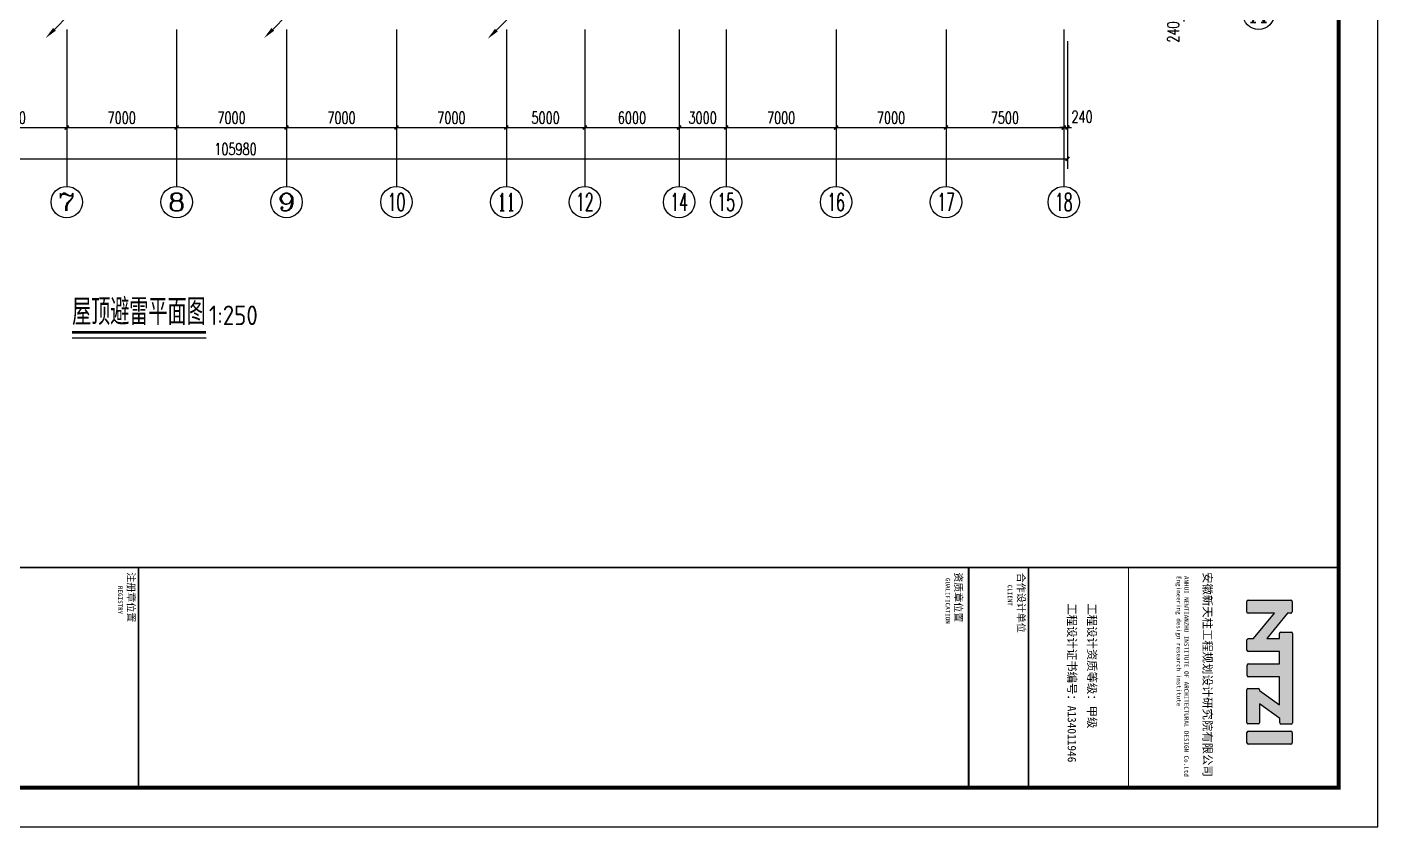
# Model space of a CAD drawing. Extents: x -496980 to 486425, y -292187 to -29437.
# Drawn here: x 400385 to 486425, y -292187 to -241211 of the extents above; entities that cross this region are included whole.
import ezdxf
from ezdxf.enums import TextEntityAlignment as Align

# ---------------------------------------------------------------- set-up
doc = ezdxf.new("R2010")
doc.units = 0
doc.header["$LTSCALE"] = 1000
doc.header["$MEASUREMENT"] = 0
for name, color, linetype in [('AXIS', 3, 'Continuous'), ('AXIS_TEXT', 7, 'Continuous'), ('DIM_SYMB', 3, 'Continuous'), ('LWIRE', 4, 'Continuous'), ('PUB_TEXT', 7, 'Continuous'), ('PUB_TITLE', 4, 'Continuous')]:
    doc.layers.add(name, color=color, linetype=linetype)
doc.styles.add('_TCH_AXIS', font='COMPLEX', dxfattribs={"bigfont": 'GBCBIG'})
doc.styles.add('_TCH_DIM_T3', font='SIMPLEX', dxfattribs={"width": 0.705882, "bigfont": 'GBCBIG'})
doc.styles.add('COMPLEX', font='COMPLEX')
doc.styles.get("Standard").update_dxf_attribs({"font": 'gbenor.shx', "bigfont": 'gbcbig.shx'})
doc.styles.add('TQ', font='')
doc.styles.get('TQ').set_extended_font_data('SimSun')
doc.dimstyles.new('_TCH_ARCH&&250', dxfattribs={"dimtxt": 743.75, "dimasz": 250, "dimexe": 625, "dimexo": 750, "dimgap": 250, "dimtad": 1, "dimdec": 0, "dimzin": 0, "dimdsep": 46, "dimtxsty": '_TCH_DIM_T3', "dimblk": 'ARCHTICK', "dimcen": 0.09, "dimclrt": 7, "dimazin": 2, "dimtfac": 1, "dimtdec": 0, "dimtix": 1, "dimtmove": 2, "dimatfit": 3, "dimfxl": 0, "dimtolj": 1, "dimtzin": 0, "dimarcsym": 0})

# ---------------------------------------------------------------- blocks, each defined once
blk = doc.blocks.new('$TelecSys$00000080')
for p, q in [((-0.7, -0.7), (0, 0)), ((0.104, 0.104), (0.104, 0.104)), ((-0.104, -0.104), (-0.104, -0.104))]:
    blk.add_line(p, q)
at = {"const_width": 0.142}
blk.add_lwpolyline([(0.071, 0, 1), (-0.071, 0, 1)], format="xyb", close=True, dxfattribs=at)
blk.add_solid([(-0.63, -0.77), (-0.77, -0.63), (-1.15, -1.15)])
at = {"width": 0.8, "flags": 9}
blk.add_attdef('A', (0, 0), '', height=0.00002, rotation=180, dxfattribs=at)
blk = doc.blocks.new('_ArchTick')
at = {"color": 0, "linetype": 'ByBlock', "const_width": 0.4}
blk.add_lwpolyline([(-0.5, -0.5), (0.5, 0.5)], dxfattribs=at)
blk = doc.blocks.new('*D171')
at = {"layer": 'AXIS', "color": 0, "lineweight": -2}
for p, q in [((395913, -242116), (395913, -248241)), ((402913, -242116), (402913, -248241)), ((395913, -247616), (402913, -247616))]:
    blk.add_line(p, q, dxfattribs=at)
at = {"layer": 'Defpoints', "color": 0}
for p in [(395913, -241366), (402913, -241366), (402913, -247616)]:
    blk.add_point(p, dxfattribs=at)
at = {"layer": 'AXIS', "color": 0, "lineweight": -2, "xscale": 250, "yscale": 250, "zscale": 250, "rotation": 180}
blk.add_blockref('_ArchTick', (395913, -247616), dxfattribs=at)
at = {"layer": 'AXIS', "color": 0, "lineweight": -2, "xscale": 250, "yscale": 250, "zscale": 250}
blk.add_blockref('_ArchTick', (402913, -247616), dxfattribs=at)
at = {"layer": 'AXIS', "color": 7, "insert": (399413, -246994), "char_height": 743.8, "attachment_point": 5, "style": '_TCH_DIM_T3'}
blk.add_mtext('\\A1;7000', dxfattribs=at)
blk = doc.blocks.new('*D172')
at = {"layer": 'AXIS', "color": 0, "lineweight": -2}
for p, q in [((402913, -242116), (402913, -248241)), ((409913, -242116), (409913, -248241)), ((402913, -247616), (409913, -247616))]:
    blk.add_line(p, q, dxfattribs=at)
at = {"layer": 'Defpoints', "color": 0}
for p in [(402913, -241366), (409913, -241366), (409913, -247616)]:
    blk.add_point(p, dxfattribs=at)
at = {"layer": 'AXIS', "color": 0, "lineweight": -2, "xscale": 250, "yscale": 250, "zscale": 250, "rotation": 180}
blk.add_blockref('_ArchTick', (402913, -247616), dxfattribs=at)
at = {"layer": 'AXIS', "color": 0, "lineweight": -2, "xscale": 250, "yscale": 250, "zscale": 250}
blk.add_blockref('_ArchTick', (409913, -247616), dxfattribs=at)
at = {"layer": 'AXIS', "color": 7, "insert": (406413, -246994), "char_height": 743.8, "attachment_point": 5, "style": '_TCH_DIM_T3'}
blk.add_mtext('\\A1;7000', dxfattribs=at)
blk = doc.blocks.new('*D173')
at = {"layer": 'AXIS', "color": 0, "lineweight": -2}
for p, q in [((409913, -242116), (409913, -248241)), ((416913, -242116), (416913, -248241)), ((409913, -247616), (416913, -247616))]:
    blk.add_line(p, q, dxfattribs=at)
at = {"layer": 'Defpoints', "color": 0}
for p in [(409913, -241366), (416913, -241366), (416913, -247616)]:
    blk.add_point(p, dxfattribs=at)
at = {"layer": 'AXIS', "color": 0, "lineweight": -2, "xscale": 250, "yscale": 250, "zscale": 250, "rotation": 180}
blk.add_blockref('_ArchTick', (409913, -247616), dxfattribs=at)
at = {"layer": 'AXIS', "color": 0, "lineweight": -2, "xscale": 250, "yscale": 250, "zscale": 250}
blk.add_blockref('_ArchTick', (416913, -247616), dxfattribs=at)
at = {"layer": 'AXIS', "color": 7, "insert": (413413, -246994), "char_height": 743.8, "attachment_point": 5, "style": '_TCH_DIM_T3'}
blk.add_mtext('\\A1;7000', dxfattribs=at)
blk = doc.blocks.new('*D174')
at = {"layer": 'AXIS', "color": 0, "lineweight": -2}
for p, q in [((416913, -242116), (416913, -248241)), ((423913, -242116), (423913, -248241)), ((416913, -247616), (423913, -247616))]:
    blk.add_line(p, q, dxfattribs=at)
at = {"layer": 'Defpoints', "color": 0}
for p in [(416913, -241366), (423913, -241366), (423913, -247616)]:
    blk.add_point(p, dxfattribs=at)
at = {"layer": 'AXIS', "color": 0, "lineweight": -2, "xscale": 250, "yscale": 250, "zscale": 250, "rotation": 180}
blk.add_blockref('_ArchTick', (416913, -247616), dxfattribs=at)
at = {"layer": 'AXIS', "color": 0, "lineweight": -2, "xscale": 250, "yscale": 250, "zscale": 250}
blk.add_blockref('_ArchTick', (423913, -247616), dxfattribs=at)
at = {"layer": 'AXIS', "color": 7, "insert": (420413, -246994), "char_height": 743.8, "attachment_point": 5, "style": '_TCH_DIM_T3'}
blk.add_mtext('\\A1;7000', dxfattribs=at)
blk = doc.blocks.new('*D175')
at = {"layer": 'AXIS', "color": 0, "lineweight": -2}
for p, q in [((423913, -242116), (423913, -248241)), ((430913, -242116), (430913, -248241)), ((423913, -247616), (430913, -247616))]:
    blk.add_line(p, q, dxfattribs=at)
at = {"layer": 'Defpoints', "color": 0}
for p in [(423913, -241366), (430913, -241366), (430913, -247616)]:
    blk.add_point(p, dxfattribs=at)
at = {"layer": 'AXIS', "color": 0, "lineweight": -2, "xscale": 250, "yscale": 250, "zscale": 250, "rotation": 180}
blk.add_blockref('_ArchTick', (423913, -247616), dxfattribs=at)
at = {"layer": 'AXIS', "color": 0, "lineweight": -2, "xscale": 250, "yscale": 250, "zscale": 250}
blk.add_blockref('_ArchTick', (430913, -247616), dxfattribs=at)
at = {"layer": 'AXIS', "color": 7, "insert": (427413, -246994), "char_height": 743.8, "attachment_point": 5, "style": '_TCH_DIM_T3'}
blk.add_mtext('\\A1;7000', dxfattribs=at)
blk = doc.blocks.new('*D176')
at = {"layer": 'AXIS', "color": 0, "lineweight": -2}
for p, q in [((430913, -242116), (430913, -248241)), ((435913, -242116), (435913, -248241)), ((430913, -247616), (435913, -247616))]:
    blk.add_line(p, q, dxfattribs=at)
at = {"layer": 'Defpoints', "color": 0}
for p in [(430913, -241366), (435913, -241366), (435913, -247616)]:
    blk.add_point(p, dxfattribs=at)
at = {"layer": 'AXIS', "color": 0, "lineweight": -2, "xscale": 250, "yscale": 250, "zscale": 250, "rotation": 180}
blk.add_blockref('_ArchTick', (430913, -247616), dxfattribs=at)
at = {"layer": 'AXIS', "color": 0, "lineweight": -2, "xscale": 250, "yscale": 250, "zscale": 250}
blk.add_blockref('_ArchTick', (435913, -247616), dxfattribs=at)
at = {"layer": 'AXIS', "color": 7, "insert": (433413, -246994), "char_height": 743.8, "attachment_point": 5, "style": '_TCH_DIM_T3'}
blk.add_mtext('\\A1;5000', dxfattribs=at)
blk = doc.blocks.new('*D177')
at = {"layer": 'AXIS', "color": 0, "lineweight": -2}
for p, q in [((435913, -242116), (435913, -248241)), ((441913, -242116), (441913, -248241)), ((435913, -247616), (441913, -247616))]:
    blk.add_line(p, q, dxfattribs=at)
at = {"layer": 'Defpoints', "color": 0}
for p in [(435913, -241366), (441913, -241366), (441913, -247616)]:
    blk.add_point(p, dxfattribs=at)
at = {"layer": 'AXIS', "color": 0, "lineweight": -2, "xscale": 250, "yscale": 250, "zscale": 250, "rotation": 180}
blk.add_blockref('_ArchTick', (435913, -247616), dxfattribs=at)
at = {"layer": 'AXIS', "color": 0, "lineweight": -2, "xscale": 250, "yscale": 250, "zscale": 250}
blk.add_blockref('_ArchTick', (441913, -247616), dxfattribs=at)
at = {"layer": 'AXIS', "color": 7, "insert": (438913, -246994), "char_height": 743.8, "attachment_point": 5, "style": '_TCH_DIM_T3'}
blk.add_mtext('\\A1;6000', dxfattribs=at)
blk = doc.blocks.new('*D178')
at = {"layer": 'AXIS', "color": 0, "lineweight": -2}
for p, q in [((441913, -242116), (441913, -248241)), ((444913, -242116), (444913, -248241)), ((441913, -247616), (444913, -247616))]:
    blk.add_line(p, q, dxfattribs=at)
at = {"layer": 'Defpoints', "color": 0}
for p in [(441913, -241366), (444913, -241366), (444913, -247616)]:
    blk.add_point(p, dxfattribs=at)
at = {"layer": 'AXIS', "color": 0, "lineweight": -2, "xscale": 250, "yscale": 250, "zscale": 250, "rotation": 180}
blk.add_blockref('_ArchTick', (441913, -247616), dxfattribs=at)
at = {"layer": 'AXIS', "color": 0, "lineweight": -2, "xscale": 250, "yscale": 250, "zscale": 250}
blk.add_blockref('_ArchTick', (444913, -247616), dxfattribs=at)
at = {"layer": 'AXIS', "color": 7, "insert": (443413, -246994), "char_height": 743.8, "attachment_point": 5, "style": '_TCH_DIM_T3'}
blk.add_mtext('\\A1;3000', dxfattribs=at)
blk = doc.blocks.new('*D179')
at = {"layer": 'AXIS', "color": 0, "lineweight": -2}
for p, q in [((444913, -242116), (444913, -248241)), ((451913, -242116), (451913, -248241)), ((444913, -247616), (451913, -247616))]:
    blk.add_line(p, q, dxfattribs=at)
at = {"layer": 'Defpoints', "color": 0}
for p in [(444913, -241366), (451913, -241366), (451913, -247616)]:
    blk.add_point(p, dxfattribs=at)
at = {"layer": 'AXIS', "color": 0, "lineweight": -2, "xscale": 250, "yscale": 250, "zscale": 250, "rotation": 180}
blk.add_blockref('_ArchTick', (444913, -247616), dxfattribs=at)
at = {"layer": 'AXIS', "color": 0, "lineweight": -2, "xscale": 250, "yscale": 250, "zscale": 250}
blk.add_blockref('_ArchTick', (451913, -247616), dxfattribs=at)
at = {"layer": 'AXIS', "color": 7, "insert": (448413, -246994), "char_height": 743.8, "attachment_point": 5, "style": '_TCH_DIM_T3'}
blk.add_mtext('\\A1;7000', dxfattribs=at)
blk = doc.blocks.new('*D180')
at = {"layer": 'AXIS', "color": 0, "lineweight": -2}
for p, q in [((451913, -242116), (451913, -248241)), ((458913, -242116), (458913, -248241)), ((451913, -247616), (458913, -247616))]:
    blk.add_line(p, q, dxfattribs=at)
at = {"layer": 'Defpoints', "color": 0}
for p in [(451913, -241366), (458913, -241366), (458913, -247616)]:
    blk.add_point(p, dxfattribs=at)
at = {"layer": 'AXIS', "color": 0, "lineweight": -2, "xscale": 250, "yscale": 250, "zscale": 250, "rotation": 180}
blk.add_blockref('_ArchTick', (451913, -247616), dxfattribs=at)
at = {"layer": 'AXIS', "color": 0, "lineweight": -2, "xscale": 250, "yscale": 250, "zscale": 250}
blk.add_blockref('_ArchTick', (458913, -247616), dxfattribs=at)
at = {"layer": 'AXIS', "color": 7, "insert": (455413, -246994), "char_height": 743.8, "attachment_point": 5, "style": '_TCH_DIM_T3'}
blk.add_mtext('\\A1;7000', dxfattribs=at)
blk = doc.blocks.new('*D181')
at = {"layer": 'AXIS', "color": 0, "lineweight": -2}
for p, q in [((458913, -242116), (458913, -248241)), ((466413, -242116), (466413, -248241)), ((458913, -247616), (466413, -247616))]:
    blk.add_line(p, q, dxfattribs=at)
at = {"layer": 'Defpoints', "color": 0}
for p in [(458913, -241366), (466413, -241366), (466413, -247616)]:
    blk.add_point(p, dxfattribs=at)
at = {"layer": 'AXIS', "color": 0, "lineweight": -2, "xscale": 250, "yscale": 250, "zscale": 250, "rotation": 180}
blk.add_blockref('_ArchTick', (458913, -247616), dxfattribs=at)
at = {"layer": 'AXIS', "color": 0, "lineweight": -2, "xscale": 250, "yscale": 250, "zscale": 250}
blk.add_blockref('_ArchTick', (466413, -247616), dxfattribs=at)
at = {"layer": 'AXIS', "color": 7, "insert": (462663, -246994), "char_height": 743.8, "attachment_point": 5, "style": '_TCH_DIM_T3'}
blk.add_mtext('\\A1;7500', dxfattribs=at)
blk = doc.blocks.new('*D182')
at = {"layer": 'AXIS', "color": 0, "lineweight": -2}
for p, q in [((466413, -242116), (466413, -248241)), ((466653, -242116), (466653, -248241)), ((466413, -247616), (466163, -247616)), ((466413, -247616), (466653, -247616)), ((466653, -247616), (466903, -247616))]:
    blk.add_line(p, q, dxfattribs=at)
at = {"layer": 'Defpoints', "color": 0}
for p in [(466413, -241366), (466653, -241366), (466653, -247616)]:
    blk.add_point(p, dxfattribs=at)
at = {"layer": 'AXIS', "color": 0, "lineweight": -2, "xscale": 250, "yscale": 250, "zscale": 250}
blk.add_blockref('_ArchTick', (466413, -247616), dxfattribs=at)
at = {"layer": 'AXIS', "color": 0, "lineweight": -2, "xscale": 250, "yscale": 250, "zscale": 250, "rotation": 180}
blk.add_blockref('_ArchTick', (466653, -247616), dxfattribs=at)
at = {"layer": 'AXIS', "color": 7, "insert": (467578, -246929), "char_height": 743.8, "attachment_point": 5, "style": '_TCH_DIM_T3'}
blk.add_mtext('\\A1;240', dxfattribs=at)
blk = doc.blocks.new('*D183')
at = {"layer": 'AXIS', "color": 0, "lineweight": -2}
for p, q in [((360673, -242116), (360673, -250241)), ((466653, -242116), (466653, -250241)), ((360673, -249616), (466653, -249616))]:
    blk.add_line(p, q, dxfattribs=at)
at = {"layer": 'Defpoints', "color": 0}
for p in [(360673, -241366), (466653, -241366), (466653, -249616)]:
    blk.add_point(p, dxfattribs=at)
at = {"layer": 'AXIS', "color": 0, "lineweight": -2, "xscale": 250, "yscale": 250, "zscale": 250, "rotation": 180}
blk.add_blockref('_ArchTick', (360673, -249616), dxfattribs=at)
at = {"layer": 'AXIS', "color": 0, "lineweight": -2, "xscale": 250, "yscale": 250, "zscale": 250}
blk.add_blockref('_ArchTick', (466653, -249616), dxfattribs=at)
at = {"layer": 'AXIS', "color": 7, "insert": (413663, -248994), "char_height": 743.8, "attachment_point": 5, "style": '_TCH_DIM_T3'}
blk.add_mtext('\\A1;105980', dxfattribs=at)
blk = doc.blocks.new('*D184')
at = {"layer": 'AXIS', "color": 0, "lineweight": -2}
for p, q in [((468570, -240366), (474695, -240366)), ((468570, -240606), (474695, -240606)), ((474070, -240366), (474070, -240116)), ((474070, -240606), (474070, -240366)), ((474070, -240606), (474070, -240856))]:
    blk.add_line(p, q, dxfattribs=at)
at = {"layer": 'Defpoints', "color": 0}
for p in [(467820, -240366), (467820, -240606), (474070, -240366)]:
    blk.add_point(p, dxfattribs=at)
at = {"layer": 'AXIS', "color": 0, "lineweight": -2, "xscale": 250, "yscale": 250, "zscale": 250}
for p, rotation in [((474070, -240366), 270), ((474070, -240606), 90)]:
    blk.add_blockref('_ArchTick', p, dxfattribs=dict(at, rotation=rotation))
at = {"layer": 'AXIS', "color": 7, "insert": (473383, -241531), "char_height": 743.8, "attachment_point": 5, "rotation": 90, "style": '_TCH_DIM_T3'}
blk.add_mtext('\\A1;240', dxfattribs=at)
blk = doc.blocks.new('_AXISO')
blk.add_circle((0, 0), 0.5)
at = {"layer": 'AXIS_TEXT', "style": 'COMPLEX', "width": 1.041667}
blk.add_attdef('A', text='', height=0.56, dxfattribs=at).set_placement((-0.25, -0.28), (0.25, -0.28), align=Align.FIT)

msp = doc.modelspace()

# ---------------------------------------------------------------- hatches: boundary and pattern name
h = msp.add_hatch(color=256)
h.paths.add_polyline_path([(479826.9, -278568.4), (478505.5, -280184.9), (478162.1, -280184.9, 0.4142136), (478082.1, -280264.9), (478082.1, -280922.8, 0.4142136), (478162.1, -281002.8), (480159.5, -281002.8), (480159.5, -281787), (478165.4, -281787, 0.4142136), (478085.4, -281867), (478085.4, -282542.1, 0.4142136), (478165.4, -282622.1), (480159.1, -282622.1), (480159.1, -284403.6), (478881.1, -283498.2), (478881.1, -283443.1, 0.4142136), (478801.1, -283363.1), (478144.5, -283363.1, 0.4142136), (478064.5, -283443.1), (478064.5, -285543.8, 0.4142136), (478144.5, -285623.8), (478806.6, -285623.8, 0.4142136), (478886.6, -285543.8), (478886.6, -284343.3), (480171.4, -285279.5), (480171.4, -285545.7, 0.4142136), (480251.4, -285625.7), (480902.6, -285625.7, 0.4142136), (480982.6, -285545.7), (480982.6, -279849.4, 0.4142136), (480902.6, -279769.4), (480236.2, -279769.4, 0.4142136), (480156.2, -279849.4), (480156.2, -280177), (479335.8, -280177), (480653.2, -278564), (480874.5, -278564.5, 0.4148904), (480954.7, -278484.5), (480954.7, -277814.5, 0.4142136), (480874.7, -277734.5), (478156.6, -277734.5, 0.4142136), (478076.6, -277814.5), (478076.6, -278488.4, 0.4142136), (478156.6, -278568.4)])
h.paths.add_polyline_path([(478162.2, -286078.9, 0.4142136), (478082.2, -286158.9), (478082.2, -286827.4, 0.4142136), (478162.2, -286907.4), (480872.2, -286907.4, 0.4142136), (480952.2, -286827.4), (480952.2, -286158.9, 0.4142136), (480872.2, -286078.9)])

# ---------------------------------------------------------------- linework, layer by layer
for p, q in [((478076.6, -278488.4), (478076.6, -277814.5)), ((478156.6, -277734.5), (480874.7, -277734.5)), ((480954.7, -277814.5), (480954.7, -278484.5)), ((479826.9, -278568.4), (478156.6, -278568.4)), ((478505.5, -280184.9), (479826.9, -278568.4)), ((480653.2, -278564), (479335.8, -280177)), ((480874.5, -278564.5), (480653.2, -278564)), ((478082.1, -280922.8), (478082.1, -280264.9)), ((478162.1, -280184.9), (478505.5, -280184.9)), ((479335.8, -280177), (480156.2, -280177)), ((480156.2, -280177), (480156.2, -279849.4)), ((480236.2, -279769.4), (480902.6, -279769.4)), ((480982.6, -279849.4), (480982.6, -285545.7)), ((480159.5, -281002.8), (478162.1, -281002.8)), ((480159.5, -281787), (480159.5, -281002.8)), ((478085.4, -282542.1), (478085.4, -281867)), ((478165.4, -281787), (480159.5, -281787)), ((480159.1, -282622.1), (478165.4, -282622.1)), ((480159.1, -284403.6), (480159.1, -282622.1)), ((478064.5, -285543.8), (478064.5, -283443.1)), ((478144.5, -283363.1), (478801.1, -283363.1)), ((478881.1, -283443.1), (478881.1, -283498.2)), ((478881.1, -283498.2), (480159.1, -284403.6)), ((480171.4, -285279.5), (478886.6, -284343.3)), ((478886.6, -284343.3), (478886.6, -285543.8)), ((478806.6, -285623.8), (478144.5, -285623.8)), ((480171.4, -285545.7), (480171.4, -285279.5)), ((480902.6, -285625.7), (480251.4, -285625.7)), ((478082.2, -286827.4), (478082.2, -286158.9)), ((478162.2, -286078.9), (480872.2, -286078.9)), ((480952.2, -286158.9), (480952.2, -286827.4)), ((480872.2, -286907.4), (478162.2, -286907.4))]:
    msp.add_line(p, q)
for centre, start, end in [((478156.6, -277814.5, -69.6), 90, 180), ((480874.7, -277814.5, -69.6), 0, 90), ((478156.6, -278488.4, -69.6), 180, 270), ((480874.7, -278484.5, -69.6), 269.867634, 0), ((478162.1, -280264.9, -69.6), 90, 180), ((480236.2, -279849.4, -69.6), 90, 180), ((480902.6, -279849.4, -69.6), 0, 90), ((478162.1, -280922.8, -69.6), 180, 270), ((478165.4, -281867, -69.6), 90, 180), ((478165.4, -282542.1, -69.6), 180, 270), ((478144.5, -283443.1, -69.6), 90, 180), ((478801.1, -283443.1, -69.6), 0, 90), ((478144.5, -285543.8, -69.6), 180, 270), ((478806.6, -285543.8, -69.6), 270, 0), ((480251.4, -285545.7, -69.6), 180, 270), ((480902.6, -285545.7, -69.6), 270, 0), ((478162.2, -286158.9, -69.6), 90, 180), ((480872.2, -286158.9, -69.6), 0, 90), ((478162.2, -286827.4, -69.6), 180, 270), ((480872.2, -286827.4, -69.6), 270, 0)]:
    msp.add_arc(centre, 80, start, end)
at = {"layer": 'AXIS'}
for p, q in [((402913.3, -241366.2), (402913.3, -251366.2)), ((409913.3, -241366.2), (409913.3, -251366.2)), ((416913.3, -241366.2), (416913.3, -251366.2)), ((423913.3, -241366.2), (423913.3, -251366.2)), ((430913.3, -241366.2), (430913.3, -251366.2)), ((435913.3, -241366.2), (435913.3, -251366.2)), ((441913.3, -241366.2), (441913.3, -251366.2)), ((444913.3, -241366.2), (444913.3, -251366.2)), ((451913.3, -241366.2), (451913.3, -251366.2)), ((458913.3, -241366.2), (458913.3, -251366.2)), ((466413.2, -241366.2), (466413.2, -251366.2))]:
    msp.add_line(p, q, dxfattribs=at)
msp.add_circle((466413.2, -252366.2), 1000, dxfattribs=at)
at = {"layer": 'DIM_SYMB', "const_width": 175}
msp.add_lwpolyline([(403255.6, -260669.5), (411786, -260669.5)], dxfattribs=at)
at = {"layer": 'DIM_SYMB'}
msp.add_lwpolyline([(403255.6, -261019.5), (411786, -261019.5)], dxfattribs=at)
at = {"layer": 'PUB_TEXT'}
for q in [(483925, -287847.4), (482601.2, -289686.9)]:
    msp.add_line((483925, -289686.9), q, dxfattribs=at)
at = {"layer": 'PUB_TITLE', "lineweight": 40}
msp.add_line((460336.8, -275655.7), (460336.8, -289680.7), dxfattribs=at)
at = {"layer": 'PUB_TITLE'}
msp.add_line((483925, -289686.9), (483925, -275661.9), dxfattribs=at)
msp.add_lwpolyline([(337925, -29436.9), (337925, -292186.9), (486425, -292186.9), (486425, -29436.9)], close=True, dxfattribs=at)
at = {"layer": 'PUB_TITLE', "const_width": 250}
msp.add_lwpolyline([(340425, -35686.9), (340425, -289686.9), (483925, -289686.9), (483925, -35686.9)], close=True, dxfattribs=at)
at = {"layer": 'PUB_TITLE', "lineweight": 40, "elevation": -69.6}
for points, const_width in [([(483925, -275661.9), (340425, -275661.9)], 106.2), ([(407486.8, -275655.7), (407486.8, -289680.7)], 106.2), ([(460337.5, -275661.9), (460337.5, -289686.9)], 106.2), ([(464162.5, -275661.9), (464162.5, -289686.9)], 106.2), ([(470537.5, -275661.9), (470537.5, -289686.9)], 63.8)]:
    msp.add_lwpolyline(points, dxfattribs=dict(at, const_width=const_width))

# ---------------------------------------------------------------- block references
at = {"layer": 'AXIS'}
ref = msp.add_blockref('_AXISO', (478820, -240366.2), dxfattribs=dict(at, xscale=2000, yscale=2000, zscale=2000))
ref.add_attrib('A', 'A', dxfattribs={"layer": 'AXIS_TEXT', "height": 1131.4, "style": '_TCH_AXIS', "width": 1.166667}).set_placement((478254.3, -240931.9), (479385.7, -240931.9), align=Align.FIT)
ref = msp.add_blockref('_AXISO', (402913.3, -252366.2), dxfattribs=dict(at, xscale=2000, yscale=2000, zscale=2000))
ref.add_attrib('A', '7', dxfattribs={"layer": 'AXIS_TEXT', "height": 1131.4, "style": '_TCH_AXIS', "width": 1.5}).set_placement((402347.7, -252931.9), (403479, -252931.9), align=Align.FIT)
ref = msp.add_blockref('_AXISO', (409913.3, -252366.2), dxfattribs=dict(at, xscale=2000, yscale=2000, zscale=2000))
ref.add_attrib('A', '8', dxfattribs={"layer": 'AXIS_TEXT', "height": 1131.4, "style": '_TCH_AXIS', "width": 1.5}).set_placement((409347.7, -252931.9), (410479, -252931.9), align=Align.FIT)
ref = msp.add_blockref('_AXISO', (416913.3, -252366.2), dxfattribs=dict(at, xscale=2000, yscale=2000, zscale=2000))
ref.add_attrib('A', '9', dxfattribs={"layer": 'AXIS_TEXT', "height": 1131.4, "style": '_TCH_AXIS', "width": 1.5}).set_placement((416347.7, -252931.9), (417479, -252931.9), align=Align.FIT)
ref = msp.add_blockref('_AXISO', (423913.3, -252366.2), dxfattribs=dict(at, xscale=2000, yscale=2000, zscale=2000))
ref.add_attrib('A', '10', dxfattribs={"layer": 'AXIS_TEXT', "height": 1131.37, "style": '_TCH_AXIS', "width": 0.724138}).set_placement((423347.7, -252931.9), (424479, -252931.9), align=Align.FIT)
ref = msp.add_blockref('_AXISO', (430913.3, -252366.2), dxfattribs=dict(at, xscale=2000, yscale=2000, zscale=2000))
ref.add_attrib('A', '11', dxfattribs={"layer": 'AXIS_TEXT', "height": 1131.37, "style": '_TCH_AXIS', "width": 0.875}).set_placement((430347.7, -252931.9), (431479, -252931.9), align=Align.FIT)
ref = msp.add_blockref('_AXISO', (435913.3, -252366.2), dxfattribs=dict(at, xscale=2000, yscale=2000, zscale=2000))
ref.add_attrib('A', '12', dxfattribs={"layer": 'AXIS_TEXT', "height": 1131.37, "style": '_TCH_AXIS', "width": 0.724138}).set_placement((435347.7, -252931.9), (436479, -252931.9), align=Align.FIT)
ref = msp.add_blockref('_AXISO', (441913.3, -252366.2), dxfattribs=dict(at, xscale=2000, yscale=2000, zscale=2000))
ref.add_attrib('A', '14', dxfattribs={"layer": 'AXIS_TEXT', "height": 1131.37, "style": '_TCH_AXIS', "width": 0.677419}).set_placement((441347.7, -252931.9), (442479, -252931.9), align=Align.FIT)
ref = msp.add_blockref('_AXISO', (444913.3, -252366.2), dxfattribs=dict(at, xscale=2000, yscale=2000, zscale=2000))
ref.add_attrib('A', '15', dxfattribs={"layer": 'AXIS_TEXT', "height": 1131.37, "style": '_TCH_AXIS', "width": 0.724138}).set_placement((444347.7, -252931.9), (445479, -252931.9), align=Align.FIT)
ref = msp.add_blockref('_AXISO', (451913.3, -252366.2), dxfattribs=dict(at, xscale=2000, yscale=2000, zscale=2000))
ref.add_attrib('A', '16', dxfattribs={"layer": 'AXIS_TEXT', "height": 1131.37, "style": '_TCH_AXIS', "width": 0.724138}).set_placement((451347.7, -252931.9), (452479, -252931.9), align=Align.FIT)
ref = msp.add_blockref('_AXISO', (458913.3, -252366.2), dxfattribs=dict(at, xscale=2000, yscale=2000, zscale=2000))
ref.add_attrib('A', '17', dxfattribs={"layer": 'AXIS_TEXT', "height": 1131.37, "style": '_TCH_AXIS', "width": 0.724138}).set_placement((458347.7, -252931.9), (459479, -252931.9), align=Align.FIT)
at = {"layer": 'LWIRE', "xscale": 1250, "yscale": 1250, "zscale": 1250}
for p in [(403004.5, -240486.2), (416913.3, -240486.2), (431153.3, -240533)]:
    msp.add_blockref('$TelecSys$00000080', p, dxfattribs=at)

# ---------------------------------------------------------------- texts
at = {"layer": 'AXIS', "color": 7, "style": '_TCH_AXIS', "width": 0.724138}
msp.add_text('18', height=1131.37, dxfattribs=at).set_placement((465847.5, -252931.9), (466978.9, -252931.9), align=Align.FIT)
at = {"layer": 'PUB_TEXT'}
for s, height, p in [('屋顶避雷平面图', 1687.94, (403255.6, -260207.7)), ('1:250', 1250, (411971.6, -260207.7))]:
    msp.add_text(s, height=height, dxfattribs=at).set_placement(p)
at = {"layer": 'PUB_TEXT', "attachment_point": 1, "rotation": 270, "style": 'TQ'}
for s, insert, char_height, width in [('注册章位置', (407245.4, -275958.8, -69.6), 467.5, 3825), ('资质章位置', (459933.7, -275958.8, -69.6), 467.5, 5312.5), ('合作设计单位', (463937.9, -275985.6, -69.6), 467.5, 4373.15), ('REGISTRY', (406475.1, -276830.2, -69.6), 286.87, 5998.875), ('GUALIFICATION', (459177, -276320, -69.6), 286.875, 6702.25), ('CLIENT', (463130.4, -276750.8, -69.6), 286.87, 5998.875), ('ANHUI NEWTIANZHU INSTITUTE OF ARCHITECTURAL DESIGN Co.Ltd\\PEngineering design research institute', (474369, -276192.9, -69.6), 286.875, 13143.385)]:
    msp.add_mtext(s, dxfattribs=dict(at, insert=insert, char_height=char_height, width=width))
at = {"layer": 'PUB_TEXT', "char_height": 531.25, "attachment_point": 1, "rotation": 270, "style": 'TQ'}
for s, insert in [('安徽新天柱工程规划设计研究院有限公司 ', (475832, -275947.3, -69.6)), ('工程设计证书编号：A134011946', (467197.5, -277936.8, -69.6)), ('工程设计资质等级：甲级 ', (468472.5, -277936.8, -69.6))]:
    msp.add_mtext(s, dxfattribs=dict(at, insert=insert))

# ---------------------------------------------------------------- dimensions: what is measured, and where the dimension line sits
at = {"layer": 'AXIS'}
for base, p1, p2, angle, picture, middle in [((474070, -240366.2), (467820, -240606.2), (467820, -240366.2), 90, '*D184', (473382.5, -241531.2)), ((466653.3, -247616.2), (466413.2, -241366.2), (466653.3, -241366.2), 0, '*D182', (467578.3, -246928.7))]:
    dim = msp.add_linear_dim(base=base, p1=p1, p2=p2, angle=angle, dimstyle='_TCH_ARCH&&250', dxfattribs=at)
    dim.commit()
    dim.dimension.update_dxf_attribs({"geometry": picture, "text_midpoint": middle, "dimtype": 129})
for p1, p2, distance, picture, middle in [((360673.3, -241366.2), (466653.3, -241366.2), -8250, '*D183', (413663.3, -248994.4)), ((395913.3, -241366.2), (402913.3, -241366.2), -6250, '*D171', (399413.3, -246994.4)), ((402913.3, -241366.2), (409913.3, -241366.2), -6250, '*D172', (406413.3, -246994.4)), ((409913.3, -241366.2), (416913.3, -241366.2), -6250, '*D173', (413413.3, -246994.4)), ((416913.3, -241366.2), (423913.3, -241366.2), -6250, '*D174', (420413.3, -246994.4)), ((423913.3, -241366.2), (430913.3, -241366.2), -6250, '*D175', (427413.3, -246994.4)), ((430913.3, -241366.2), (435913.3, -241366.2), -6250, '*D176', (433413.3, -246994.4)), ((435913.3, -241366.2), (441913.3, -241366.2), -6250, '*D177', (438913.3, -246994.4)), ((441913.3, -241366.2), (444913.3, -241366.2), -6250, '*D178', (443413.3, -246994.4)), ((444913.3, -241366.2), (451913.3, -241366.2), -6250, '*D179', (448413.3, -246994.4)), ((451913.3, -241366.2), (458913.3, -241366.2), -6250, '*D180', (455413.3, -246994.4)), ((458913.3, -241366.2), (466413.2, -241366.2), -6250, '*D181', (462663.3, -246994.4))]:
    dim = msp.add_aligned_dim(p1=p1, p2=p2, distance=distance, dimstyle='_TCH_ARCH&&250', dxfattribs=at)
    dim.commit()
    dim.dimension.update_dxf_attribs({"geometry": picture, "text_midpoint": middle})

doc.saveas('drawing.dxf')
